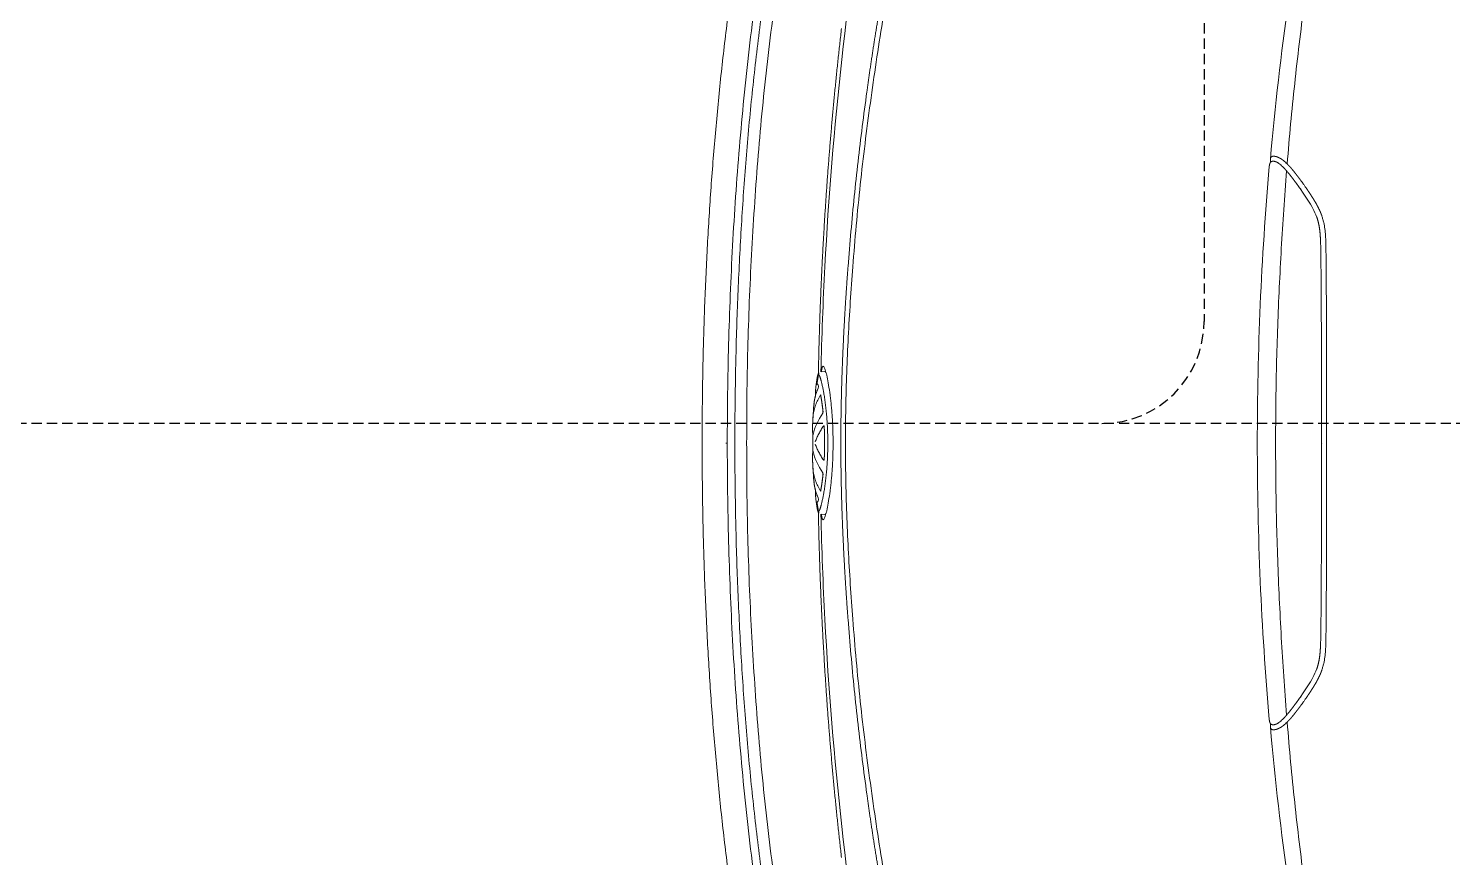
# Model space of a CAD drawing. Extents: x -1439 to 34962, y -872 to 8330.
# Drawn here: x 18584.5 to 18689.1, y 2952 to 3013 of the extents above; entities that cross this region are included whole.
import ezdxf

# ---------------------------------------------------------------- set-up
doc = ezdxf.new("R2010")
doc.units = 0
doc.linetypes.add('HIDDEN', pattern=[0.375, 0.25, -0.125])
doc.layers.get('0').update_dxf_attribs({"color": 9, "lineweight": 9})
doc.layers.add('04', color=9, linetype='Continuous', lineweight=9)
doc.layers.add('E-KABLO', color=7, linetype='Continuous', lineweight=30)

# ---------------------------------------------------------------- blocks, each defined once
blk = doc.blocks.new('p-araba-polo')
at = {"extrusion": (0, 0, -1)}
for p, q in [((3.7907, 0.2576), (3.7909, 0.2576)), ((3.8046, 0.1298), (3.8047, 0.1298)), ((3.8047, 0.1296), (3.8047, 0.1296)), ((3.825, 0.0542), (3.825, 0.0542)), ((3.8275, 0.0524), (3.825, 0.0525)), ((3.834, 0.016), (3.834, 0.0157)), ((3.8341, 0.014), (3.8341, 0.0138)), ((3.8337, 0.0063), (3.8337, 0.0061)), ((3.897, 0), (3.8978, 0)), ((3.4596, 0), (3.4596, 0))]:
    blk.add_line(p, q, dxfattribs=at)
for p, q in [((3.4596, 0), (3.4596, 0)), ((3.897, 0), (3.8978, 0)), ((3.8337, -0.0063), (3.8337, -0.0061)), ((3.834, -0.016), (3.834, -0.0157)), ((3.8341, -0.014), (3.8341, -0.0138)), ((3.8275, -0.0524), (3.825, -0.0525)), ((3.825, -0.0542), (3.825, -0.0542)), ((3.8046, -0.1298), (3.8047, -0.1298)), ((3.8047, -0.1296), (3.8047, -0.1296)), ((3.7907, -0.2576), (3.7909, -0.2576))]:
    blk.add_line(p, q)
for points, degree, knots in [([(3.8968, 0), (3.8968, 0.0121), (3.8967, 0.0363), (3.8959, 0.0725), (3.8947, 0.1088), (3.893, 0.145), (3.8908, 0.1812), (3.888, 0.2174), (3.8847, 0.2535), (3.8808, 0.2896), (3.8764, 0.3256), (3.8712, 0.3615), (3.8654, 0.3973), (3.8588, 0.4329), (3.8515, 0.4685), (3.8433, 0.5038), (3.8341, 0.5389), (3.824, 0.5737), (3.8128, 0.6082), (3.8043, 0.6309), (3.8001, 0.6422)], 3, [0, 0, 0, 0, 0.055558, 0.111113, 0.166668, 0.222224, 0.277781, 0.333337, 0.388894, 0.44445, 0.500005, 0.55556, 0.611116, 0.666671, 0.722227, 0.777783, 0.833339, 0.888892, 0.944445, 1, 1, 1, 1]), ([(3.8174, 0.6444), (3.8199, 0.638), (3.8249, 0.6251), (3.8318, 0.6056), (3.8384, 0.5859), (3.8446, 0.566), (3.8505, 0.5459), (3.856, 0.5257), (3.8613, 0.5053), (3.8662, 0.4849), (3.8708, 0.4643), (3.8752, 0.4436), (3.8792, 0.4228), (3.883, 0.4019), (3.8866, 0.3809), (3.8899, 0.3599), (3.893, 0.3389), (3.8958, 0.3178), (3.8985, 0.2966), (3.9009, 0.2755), (3.9031, 0.2543), (3.9051, 0.2331), (3.9069, 0.2119), (3.9086, 0.1907), (3.91, 0.1695), (3.9113, 0.1483), (3.9123, 0.1271), (3.9133, 0.1059), (3.914, 0.0847), (3.9146, 0.0635), (3.915, 0.0423), (3.9152, 0.0212), (3.9153, 0.0071), (3.9153, 0)], 3, [0, 0, 0, 0, 0.031503, 0.063111, 0.094824, 0.126637, 0.158547, 0.190546, 0.222628, 0.254786, 0.287011, 0.319297, 0.351636, 0.384021, 0.416445, 0.448899, 0.481372, 0.513858, 0.546357, 0.578861, 0.611362, 0.643854, 0.676332, 0.708795, 0.741239, 0.773662, 0.806063, 0.838441, 0.870794, 0.903125, 0.935433, 0.967723, 1, 1, 1, 1]), ([(3.7299, 0.546), (3.7326, 0.5363), (3.7381, 0.5169), (3.7456, 0.4877), (3.7529, 0.4583), (3.7597, 0.4288), (3.7661, 0.3992), (3.7721, 0.3696), (3.7777, 0.3398), (3.7828, 0.31), (3.7875, 0.2801), (3.7918, 0.2501), (3.7957, 0.2201), (3.7992, 0.19), (3.8022, 0.1598), (3.8038, 0.1397), (3.8047, 0.1296)], 3, [0, 0, 0, 0, 0.071461, 0.142913, 0.214376, 0.285822, 0.357282, 0.428734, 0.500167, 0.571583, 0.64299, 0.714393, 0.785796, 0.857198, 0.928599, 1, 1, 1, 1]), ([(3.7771, 0.5097), (3.7824, 0.4843), (3.7966, 0.4088), (3.8141, 0.2823), (3.8225, 0.1806), (3.8251, 0.1297)], 3, [0, 0, 0, 0, 0.20268, 0.601651, 1, 1, 1, 1]), ([(3.4856, 0.2052), (3.4847, 0.215), (3.4831, 0.2347), (3.4791, 0.2738), (3.4733, 0.3227), (3.4669, 0.3666), (3.4619, 0.3959), (3.4593, 0.4106), (3.4566, 0.4254), (3.4546, 0.4353), (3.4536, 0.4402)], 3, [0, 0, 0, 0, 0.12452, 0.248713, 0.496885, 0.746467, 0.809383, 0.872586, 0.936113, 1, 1, 1, 1]), ([(3.8826, 0), (3.8825, 0.0115), (3.8825, 0.0346), (3.8818, 0.0692), (3.8807, 0.1038), (3.8791, 0.1384), (3.877, 0.1729), (3.8745, 0.2074), (3.8715, 0.2419), (3.8679, 0.2763), (3.8637, 0.3107), (3.859, 0.3441), (3.8539, 0.3766), (3.85, 0.3976), (3.8481, 0.4081)], 3, [0, 0, 0, 0, 0.084393, 0.168775, 0.253159, 0.337558, 0.421942, 0.506321, 0.590718, 0.675107, 0.759486, 0.843869, 0.92194, 1, 1, 1, 1]), ([(3.8565, 0.4099), (3.858, 0.4019), (3.861, 0.3861), (3.865, 0.3622), (3.8686, 0.3382), (3.8719, 0.3142), (3.8749, 0.2902), (3.8776, 0.2661), (3.8801, 0.242), (3.8823, 0.2178), (3.8842, 0.1937), (3.8859, 0.1695), (3.8873, 0.1453), (3.8885, 0.1211), (3.8895, 0.0969), (3.8903, 0.0727), (3.8908, 0.0485), (3.8912, 0.0242), (3.8912, 0.0081), (3.8912, 0)], 3, [0, 0, 0, 0, 0.058823, 0.117646, 0.17647, 0.235293, 0.294117, 0.35294, 0.411764, 0.470587, 0.529411, 0.588234, 0.647058, 0.705882, 0.764705, 0.823529, 0.882353, 0.941176, 1, 1, 1, 1]), ([(3.7943, 0.2582), (3.7954, 0.2497), (3.7977, 0.2326), (3.8008, 0.2069), (3.8036, 0.1812), (3.806, 0.1555), (3.8074, 0.1383), (3.8081, 0.1297)], 3, [0, 0, 0, 0, 0.200035, 0.400025, 0.600021, 0.8, 1, 1, 1, 1]), ([(3.4976, 0.2098), (3.4977, 0.2097), (3.4978, 0.2094), (3.4979, 0.2086), (3.4979, 0.208), (3.4979, 0.2075)], 3, [0, 0, 0, 0, 0.249881, 0.499707, 1, 1, 1, 1]), ([(3.488, 0.2075), (3.4876, 0.2071), (3.4868, 0.2064), (3.486, 0.2056), (3.4856, 0.2052)], 3, [0, 0, 0, 0, 0.499798, 1, 1, 1, 1]), ([(3.4873, 0.2015), (3.4868, 0.201), (3.4864, 0.2005), (3.486, 0.2), (3.486, 0.2)], 3, [0, 0, 0, 0, 0.98477, 1, 1, 1, 1]), ([(3.4941, 0), (3.494, 0.0095), (3.494, 0.0286), (3.4934, 0.0572), (3.4926, 0.0858), (3.4914, 0.1144), (3.4899, 0.143), (3.4881, 0.1715), (3.4867, 0.1905), (3.486, 0.2)], 3, [0, 0, 0, 0, 0.142857, 0.285713, 0.428571, 0.57143, 0.714285, 0.857141, 1, 1, 1, 1]), ([(3.486, 0.2), (3.486, 0.2), (3.486, 0.2), (3.486, 0.2), (3.486, 0.2), (3.486, 0.2), (3.486, 0.2), (3.486, 0.2), (3.486, 0.2), (3.486, 0.2)], 3, [0, 0, 0, 0, 0.339646, 0.501479, 0.627426, 1, 1, 1, 1, 1, 1, 1]), ([(3.4922, 0.2059), (3.4918, 0.2056), (3.4909, 0.205), (3.4896, 0.2039), (3.4884, 0.2027), (3.4876, 0.2019), (3.4873, 0.2015)], 3, [0, 0, 0, 0, 0.251991, 0.502315, 0.75048, 1, 1, 1, 1]), ([(3.4711, 0.1868), (3.4715, 0.1873), (3.4723, 0.1884), (3.4739, 0.1907), (3.475, 0.1923), (3.4758, 0.1934)], 3, [0, 0, 0, 0, 0.250034, 0.500022, 1, 1, 1, 1]), ([(3.4787, 0.1907), (3.4779, 0.1897), (3.4764, 0.1876), (3.4749, 0.1855), (3.4742, 0.1844)], 3, [0, 0, 0, 0, 0.499955, 1, 1, 1, 1]), ([(3.4742, 0.1844), (3.4729, 0.1824), (3.4703, 0.1785), (3.4665, 0.1725), (3.4647, 0.1682), (3.4638, 0.166)], 3, [0, 0, 0, 0, 0.334985, 0.668743, 1, 1, 1, 1]), ([(3.457, 0.139), (3.4571, 0.1403), (3.4571, 0.143), (3.4572, 0.1475), (3.4573, 0.1524), (3.4578, 0.1574), (3.4585, 0.1613), (3.4593, 0.1644), (3.4598, 0.166), (3.46, 0.1668)], 3, [0, 0, 0, 0, 0.137192, 0.28895, 0.489273, 0.658174, 0.826629, 0.913291, 1, 1, 1, 1]), ([(3.4608, 0.1389), (3.4607, 0.1273), (3.4605, 0.1042), (3.4604, 0.0694), (3.4604, 0.0347), (3.4604, 0.0116), (3.4604, 0)], 3, [0, 0, 0, 0, 0.250071, 0.500208, 0.75029, 1, 1, 1, 1]), ([(3.8047, 0.1296), (3.8053, 0.121), (3.8065, 0.1037), (3.808, 0.0779), (3.8091, 0.0519), (3.8099, 0.026), (3.81, 0.0087), (3.81, 0)], 3, [0, 0, 0, 0, 0.200002, 0.400004, 0.600006, 0.800004, 1, 1, 1, 1]), ([(3.8191, 0), (3.8191, 0.0016), (3.8191, 0.0048), (3.8193, 0.0095), (3.8194, 0.0142), (3.8197, 0.0187), (3.82, 0.0232), (3.8204, 0.0274), (3.8208, 0.0315), (3.8215, 0.0368), (3.8224, 0.0428), (3.8235, 0.0488), (3.8246, 0.0531), (3.8256, 0.0559), (3.8261, 0.0563), (3.8264, 0.0564)], 3, [0, 0, 0, 0, 0.053459, 0.106949, 0.160444, 0.213932, 0.267411, 0.320881, 0.374346, 0.427801, 0.542282, 0.656752, 0.771187, 0.885587, 1, 1, 1, 1]), ([(3.8264, 0.0564), (3.8265, 0.0564), (3.8268, 0.0563), (3.8271, 0.0557), (3.8273, 0.0547), (3.8275, 0.0535), (3.8276, 0.0527), (3.8277, 0.0524)], 3, [0, 0, 0, 0, 0.222511, 0.444984, 0.66744, 0.889893, 1, 1, 1, 1]), ([(3.8287, 0.0484), (3.8287, 0.0484), (3.8287, 0.0484), (3.8287, 0.0484), (3.8287, 0.0484), (3.8287, 0.0484), (3.8287, 0.0484), (3.8287, 0.0484), (3.8287, 0.0484), (3.8287, 0.0484), (3.8287, 0.0484), (3.8287, 0.0484), (3.8287, 0.0484)], 6, [0, 0, 0, 0, 0, 0, 0, 1, 1, 1, 1, 1, 1, 1, 1, 1, 1, 1, 1, 1]), ([(3.8287, 0.0484), (3.8287, 0.0484), (3.8287, 0.0484), (3.8287, 0.0484), (3.8287, 0.0484), (3.8287, 0.0484), (3.8287, 0.0484), (3.8287, 0.0484), (3.8287, 0.0484), (3.8287, 0.0484), (3.8287, 0.0484), (3.8287, 0.0484), (3.8287, 0.0484)], 6, [0, 0, 0, 0, 0, 0, 0, 1, 1, 1, 1, 1, 1, 1, 1, 1, 1, 1, 1, 1]), ([(3.8287, 0.0484), (3.8287, 0.0484), (3.8287, 0.0484), (3.8287, 0.0484), (3.8287, 0.0484), (3.8287, 0.0484), (3.8287, 0.0484), (3.8287, 0.0484), (3.8287, 0.0484), (3.8287, 0.0484), (3.8287, 0.0484), (3.8287, 0.0484), (3.8287, 0.0484)], 6, [0, 0, 0, 0, 0, 0, 0, 1, 1, 1, 1, 1, 1, 1, 1, 1, 1, 1, 1, 1]), ([(3.8287, 0.0484), (3.8287, 0.0484), (3.8287, 0.0484), (3.8287, 0.0484), (3.8287, 0.0484), (3.8287, 0.0484), (3.8287, 0.0484), (3.8287, 0.0484), (3.8287, 0.0484), (3.8287, 0.0484), (3.8287, 0.0484), (3.8287, 0.0484), (3.8287, 0.0484)], 6, [0, 0, 0, 0, 0, 0, 0, 1, 1, 1, 1, 1, 1, 1, 1, 1, 1, 1, 1, 1]), ([(3.8308, 0.0478), (3.8307, 0.048), (3.8306, 0.0487), (3.8305, 0.0495), (3.8302, 0.0502), (3.83, 0.0503), (3.8299, 0.0503)], 3, [0, 0, 0, 0, 0.124986, 0.416626, 0.708282, 1, 1, 1, 1]), ([(3.8299, 0.0503), (3.83, 0.0503), (3.8302, 0.0502), (3.8305, 0.0494), (3.8307, 0.0486), (3.8307, 0.0481), (3.8307, 0.0481)], 3, [0, 0, 0, 0, 0.324984, 0.649899, 0.974799, 1, 1, 1, 1]), ([(3.8299, 0.0422), (3.83, 0.0425), (3.8303, 0.043), (3.8306, 0.0435), (3.8308, 0.0436), (3.8309, 0.0436)], 3, [0, 0, 0, 0, 0.333368, 0.666619, 1, 1, 1, 1]), ([(3.8307, 0.0484), (3.8307, 0.0484), (3.8307, 0.0484), (3.8307, 0.0484), (3.8307, 0.0484), (3.8307, 0.0484), (3.8307, 0.0484)], 3, [0, 0, 0, 0, 1, 1, 1, 1, 1, 1, 1]), ([(3.8307, 0.0484), (3.8307, 0.0484), (3.8307, 0.0484), (3.8307, 0.0484), (3.8307, 0.0484), (3.8307, 0.0484), (3.8307, 0.0484)], 3, [0, 0, 0, 0, 1, 1, 1, 1, 1, 1, 1]), ([(3.8321, 0.0344), (3.8321, 0.035), (3.8321, 0.0364), (3.832, 0.0384), (3.8318, 0.0403), (3.8317, 0.0418), (3.8314, 0.0428), (3.8312, 0.0435), (3.831, 0.0436), (3.8309, 0.0436)], 3, [0, 0, 0, 0, 0.095639, 0.246362, 0.397085, 0.547809, 0.698525, 0.849236, 1, 1, 1, 1]), ([(3.8282, 0.0352), (3.8281, 0.0343), (3.8278, 0.0326), (3.8273, 0.0297), (3.8269, 0.0266), (3.8266, 0.0243), (3.8265, 0.0232)], 3, [0, 0, 0, 0, 0.250018, 0.499981, 0.749953, 1, 1, 1, 1]), ([(3.8265, 0.0232), (3.8266, 0.0243), (3.8269, 0.0266), (3.8273, 0.0297), (3.8278, 0.0326), (3.8281, 0.0343), (3.8282, 0.0352)], 3, [0, 0, 0, 0, 0.250047, 0.500019, 0.749982, 1, 1, 1, 1]), ([(3.8284, 0.0353), (3.8284, 0.0353), (3.8283, 0.0354), (3.8282, 0.0353), (3.8282, 0.0352)], 3, [0, 0, 0, 0, 0.499975, 1, 1, 1, 1]), ([(3.8282, 0.0352), (3.8282, 0.0353), (3.8283, 0.0354), (3.8284, 0.0353), (3.8284, 0.0353)], 3, [0, 0, 0, 0, 0.500025, 1, 1, 1, 1]), ([(3.833, 0.0242), (3.8326, 0.0255), (3.832, 0.0279), (3.8305, 0.0316), (3.8291, 0.0341), (3.8284, 0.0353)], 3, [0, 0, 0, 0, 0.333484, 0.666792, 1, 1, 1, 1]), ([(3.8284, 0.0353), (3.8291, 0.0341), (3.8305, 0.0316), (3.832, 0.0279), (3.8326, 0.0255), (3.833, 0.0242)], 3, [0, 0, 0, 0, 0.333208, 0.666516, 1, 1, 1, 1]), ([(3.8319, 0.0352), (3.8317, 0.0361), (3.8312, 0.0378), (3.8305, 0.0394), (3.8301, 0.0403)], 3, [0, 0, 0, 0, 0.500043, 1, 1, 1, 1]), ([(3.8265, 0.0232), (3.8265, 0.023), (3.8265, 0.0227), (3.8266, 0.0221), (3.8267, 0.0218), (3.8267, 0.0217)], 3, [0, 0, 0, 0, 0.33283, 0.66493, 1, 1, 1, 1]), ([(3.8267, 0.0217), (3.8267, 0.0218), (3.8266, 0.0221), (3.8265, 0.0227), (3.8265, 0.023), (3.8265, 0.0232)], 3, [0, 0, 0, 0, 0.33507, 0.66717, 1, 1, 1, 1]), ([(3.834, 0.0158), (3.834, 0.0172), (3.8339, 0.02), (3.8333, 0.0228), (3.833, 0.0242)], 3, [0, 0, 0, 0, 0.5, 1, 1, 1, 1]), ([(3.833, 0.0242), (3.8333, 0.0228), (3.8339, 0.02), (3.834, 0.0172), (3.834, 0.0158)], 3, [0, 0, 0, 0, 0.5, 1, 1, 1, 1]), ([(3.826, 0.0126), (3.8259, 0.0126), (3.8258, 0.0127), (3.8257, 0.0124), (3.8256, 0.0121), (3.8256, 0.0119)], 3, [0, 0, 0, 0, 0.339087, 0.670021, 1, 1, 1, 1]), ([(3.8256, 0.0119), (3.8256, 0.0121), (3.8257, 0.0124), (3.8258, 0.0127), (3.8259, 0.0126), (3.826, 0.0126)], 3, [0, 0, 0, 0, 0.329979, 0.660913, 1, 1, 1, 1]), ([(3.8322, 0.0009), (3.8318, 0.0019), (3.8311, 0.0038), (3.8296, 0.0068), (3.828, 0.0097), (3.8267, 0.0116), (3.826, 0.0126)], 3, [0, 0, 0, 0, 0.249999, 0.5, 0.75, 1, 1, 1, 1]), ([(3.826, 0.0126), (3.8267, 0.0116), (3.828, 0.0097), (3.8296, 0.0068), (3.8311, 0.0038), (3.8318, 0.0019), (3.8322, 0.0009)], 3, [0, 0, 0, 0, 0.25, 0.5, 0.750001, 1, 1, 1, 1]), ([(3.8341, 0.014), (3.8342, 0.0126), (3.8343, 0.01), (3.8341, 0.0074), (3.8339, 0.0061)], 3, [0, 0, 0, 0, 0.525068, 1, 1, 1, 1]), ([(3.834, 0.0158), (3.834, 0.0157), (3.834, 0.0155), (3.834, 0.0149), (3.8341, 0.0143), (3.8341, 0.0141), (3.8341, 0.014)], 3, [0, 0, 0, 0, 0.244155, 0.495076, 0.749761, 1, 1, 1, 1]), ([(3.4608, -0.1389), (3.4607, -0.1273), (3.4605, -0.1041), (3.4604, -0.0694), (3.4604, -0.0347), (3.4604, -0.0116), (3.4604, 0)], 3, [0, 0, 0, 0, 0.250071, 0.500208, 0.75029, 1, 1, 1, 1]), ([(3.4941, 0), (3.494, -0.0095), (3.494, -0.0286), (3.4934, -0.0572), (3.4926, -0.0858), (3.4914, -0.1144), (3.4899, -0.143), (3.4881, -0.1715), (3.4867, -0.1905), (3.486, -0.2)], 3, [0, 0, 0, 0, 0.142857, 0.285713, 0.428571, 0.57143, 0.714285, 0.857141, 1, 1, 1, 1]), ([(3.8968, 0), (3.8968, -0.0121), (3.8967, -0.0363), (3.8959, -0.0725), (3.8947, -0.1088), (3.893, -0.145), (3.8908, -0.1812), (3.888, -0.2174), (3.8847, -0.2535), (3.8808, -0.2896), (3.8764, -0.3256), (3.8712, -0.3615), (3.8654, -0.3973), (3.8588, -0.4329), (3.8515, -0.4685), (3.8433, -0.5038), (3.8341, -0.5389), (3.824, -0.5737), (3.8128, -0.6082), (3.8043, -0.6309), (3.8001, -0.6422)], 3, [0, 0, 0, 0, 0.055558, 0.111113, 0.166668, 0.222224, 0.277781, 0.333337, 0.388894, 0.44445, 0.500005, 0.55556, 0.611116, 0.666671, 0.722227, 0.777783, 0.833339, 0.888892, 0.944445, 1, 1, 1, 1]), ([(3.8047, -0.1296), (3.8053, -0.121), (3.8065, -0.1037), (3.808, -0.0779), (3.8091, -0.0519), (3.8099, -0.026), (3.81, -0.0087), (3.81, 0)], 3, [0, 0, 0, 0, 0.200002, 0.400004, 0.600006, 0.800004, 1, 1, 1, 1]), ([(3.8174, -0.6444), (3.8199, -0.638), (3.8249, -0.6251), (3.8318, -0.6056), (3.8384, -0.5859), (3.8446, -0.566), (3.8505, -0.5459), (3.856, -0.5257), (3.8613, -0.5053), (3.8662, -0.4849), (3.8708, -0.4643), (3.8752, -0.4435), (3.8792, -0.4228), (3.883, -0.4019), (3.8866, -0.3809), (3.8899, -0.3599), (3.893, -0.3389), (3.8958, -0.3178), (3.8985, -0.2966), (3.9009, -0.2755), (3.9031, -0.2543), (3.9051, -0.2331), (3.9069, -0.2119), (3.9086, -0.1907), (3.91, -0.1695), (3.9113, -0.1483), (3.9123, -0.1271), (3.9133, -0.1059), (3.914, -0.0847), (3.9146, -0.0635), (3.915, -0.0423), (3.9152, -0.0212), (3.9153, -0.007), (3.9153, 0)], 3, [0, 0, 0, 0, 0.031503, 0.063111, 0.094824, 0.126637, 0.158547, 0.190546, 0.222628, 0.254786, 0.287011, 0.319297, 0.351636, 0.384021, 0.416445, 0.448899, 0.481372, 0.513858, 0.546357, 0.578861, 0.611362, 0.643854, 0.676332, 0.708795, 0.741239, 0.773662, 0.806063, 0.838441, 0.870794, 0.903125, 0.935433, 0.967723, 1, 1, 1, 1]), ([(3.8191, 0), (3.8191, -0.0016), (3.8191, -0.0048), (3.8193, -0.0095), (3.8194, -0.0142), (3.8197, -0.0187), (3.82, -0.0232), (3.8204, -0.0274), (3.8208, -0.0315), (3.8215, -0.0368), (3.8224, -0.0428), (3.8235, -0.0488), (3.8246, -0.0531), (3.8256, -0.0559), (3.8261, -0.0563), (3.8264, -0.0564)], 3, [0, 0, 0, 0, 0.053459, 0.106949, 0.160444, 0.213932, 0.267411, 0.320881, 0.374346, 0.427801, 0.542282, 0.656752, 0.771187, 0.885587, 1, 1, 1, 1]), ([(3.8337, 0.0084), (3.8337, 0.0084), (3.8337, 0.0084), (3.8337, 0.0084), (3.8337, 0.0084), (3.8337, 0.0084), (3.8337, 0.0084)], 3, [0, 0, 0, 0, 1, 1, 1, 1.000001, 1.000001, 1.000001, 1.000001]), ([(3.8826, 0), (3.8825, -0.0115), (3.8825, -0.0346), (3.8818, -0.0692), (3.8807, -0.1038), (3.8791, -0.1384), (3.877, -0.1729), (3.8745, -0.2074), (3.8715, -0.2419), (3.8679, -0.2763), (3.8637, -0.3107), (3.859, -0.3441), (3.8539, -0.3766), (3.85, -0.3976), (3.8481, -0.4081)], 3, [0, 0, 0, 0, 0.084393, 0.168775, 0.253159, 0.337558, 0.421942, 0.506321, 0.590718, 0.675107, 0.759486, 0.843869, 0.92194, 1, 1, 1, 1]), ([(3.8565, -0.4099), (3.858, -0.4019), (3.861, -0.3861), (3.865, -0.3622), (3.8686, -0.3382), (3.8719, -0.3142), (3.8749, -0.2902), (3.8776, -0.2661), (3.8801, -0.242), (3.8823, -0.2178), (3.8842, -0.1937), (3.8859, -0.1695), (3.8873, -0.1453), (3.8885, -0.1211), (3.8895, -0.0969), (3.8903, -0.0727), (3.8908, -0.0485), (3.8912, -0.0242), (3.8912, -0.0081), (3.8912, 0)], 3, [0, 0, 0, 0, 0.058823, 0.117646, 0.17647, 0.235293, 0.294117, 0.35294, 0.411764, 0.470587, 0.529411, 0.588234, 0.647058, 0.705882, 0.764705, 0.823529, 0.882353, 0.941176, 1, 1, 1, 1]), ([(3.8322, -0.0009), (3.8318, -0.0019), (3.8311, -0.0038), (3.8296, -0.0068), (3.828, -0.0097), (3.8267, -0.0116), (3.826, -0.0126)], 3, [0, 0, 0, 0, 0.249999, 0.5, 0.75, 1, 1, 1, 1]), ([(3.826, -0.0126), (3.8267, -0.0116), (3.828, -0.0097), (3.8296, -0.0068), (3.8311, -0.0038), (3.8318, -0.0019), (3.8322, -0.0009)], 3, [0, 0, 0, 0, 0.25, 0.5, 0.750001, 1, 1, 1, 1]), ([(3.8337, -0.0084), (3.8337, -0.0084), (3.8337, -0.0084), (3.8337, -0.0084), (3.8337, -0.0084), (3.8337, -0.0084), (3.8337, -0.0084)], 3, [0, 0, 0, 0, 1, 1, 1, 1.000001, 1.000001, 1.000001, 1.000001]), ([(3.8341, -0.014), (3.8342, -0.0126), (3.8343, -0.01), (3.8341, -0.0074), (3.8339, -0.0061)], 3, [0, 0, 0, 0, 0.525068, 1, 1, 1, 1]), ([(3.826, -0.0126), (3.8259, -0.0126), (3.8258, -0.0127), (3.8257, -0.0124), (3.8256, -0.0121), (3.8256, -0.0119)], 3, [0, 0, 0, 0, 0.339087, 0.670021, 1, 1, 1, 1]), ([(3.8256, -0.0119), (3.8256, -0.0121), (3.8257, -0.0124), (3.8258, -0.0127), (3.8259, -0.0126), (3.826, -0.0126)], 3, [0, 0, 0, 0, 0.329979, 0.660913, 1, 1, 1, 1]), ([(3.834, -0.0158), (3.834, -0.0172), (3.8339, -0.02), (3.8333, -0.0228), (3.833, -0.0242)], 3, [0, 0, 0, 0, 0.5, 1, 1, 1, 1]), ([(3.833, -0.0242), (3.8333, -0.0228), (3.8339, -0.02), (3.834, -0.0172), (3.834, -0.0158)], 3, [0, 0, 0, 0, 0.5, 1, 1, 1, 1]), ([(3.834, -0.0158), (3.834, -0.0157), (3.834, -0.0155), (3.834, -0.0149), (3.8341, -0.0143), (3.8341, -0.0141), (3.8341, -0.014)], 3, [0, 0, 0, 0, 0.244155, 0.495076, 0.749761, 1, 1, 1, 1]), ([(3.8265, -0.0232), (3.8265, -0.023), (3.8265, -0.0227), (3.8266, -0.0221), (3.8267, -0.0218), (3.8267, -0.0217)], 3, [0, 0, 0, 0, 0.33283, 0.66493, 1, 1, 1, 1]), ([(3.8267, -0.0217), (3.8267, -0.0218), (3.8266, -0.0221), (3.8265, -0.0227), (3.8265, -0.023), (3.8265, -0.0232)], 3, [0, 0, 0, 0, 0.33507, 0.66717, 1, 1, 1, 1]), ([(3.8282, -0.0352), (3.8281, -0.0343), (3.8278, -0.0326), (3.8273, -0.0297), (3.8269, -0.0266), (3.8266, -0.0243), (3.8265, -0.0232)], 3, [0, 0, 0, 0, 0.250018, 0.499981, 0.749953, 1, 1, 1, 1]), ([(3.8265, -0.0232), (3.8266, -0.0243), (3.8269, -0.0266), (3.8273, -0.0297), (3.8278, -0.0326), (3.8281, -0.0343), (3.8282, -0.0352)], 3, [0, 0, 0, 0, 0.250047, 0.500019, 0.749982, 1, 1, 1, 1]), ([(3.833, -0.0242), (3.8326, -0.0255), (3.832, -0.0279), (3.8305, -0.0316), (3.8291, -0.0341), (3.8284, -0.0353)], 3, [0, 0, 0, 0, 0.333484, 0.666792, 1, 1, 1, 1]), ([(3.8284, -0.0353), (3.8291, -0.0341), (3.8305, -0.0316), (3.832, -0.0279), (3.8326, -0.0255), (3.833, -0.0242)], 3, [0, 0, 0, 0, 0.333208, 0.666516, 1, 1, 1, 1]), ([(3.8284, -0.0353), (3.8284, -0.0353), (3.8283, -0.0354), (3.8282, -0.0353), (3.8282, -0.0352)], 3, [0, 0, 0, 0, 0.499975, 1, 1, 1, 1]), ([(3.8282, -0.0352), (3.8282, -0.0353), (3.8283, -0.0354), (3.8284, -0.0353), (3.8284, -0.0353)], 3, [0, 0, 0, 0, 0.500025, 1, 1, 1, 1]), ([(3.8319, -0.0352), (3.8317, -0.0361), (3.8312, -0.0378), (3.8305, -0.0394), (3.8301, -0.0403)], 3, [0, 0, 0, 0, 0.500043, 1, 1, 1, 1]), ([(3.8321, -0.0344), (3.8321, -0.035), (3.8321, -0.0364), (3.832, -0.0384), (3.8318, -0.0403), (3.8317, -0.0418), (3.8314, -0.0428), (3.8312, -0.0435), (3.831, -0.0436), (3.8309, -0.0436)], 3, [0, 0, 0, 0, 0.095639, 0.246362, 0.397085, 0.547809, 0.698525, 0.849236, 1, 1, 1, 1]), ([(3.8287, -0.0484), (3.8287, -0.0484), (3.8287, -0.0484), (3.8287, -0.0484), (3.8287, -0.0484), (3.8287, -0.0484), (3.8287, -0.0484), (3.8287, -0.0484), (3.8287, -0.0484), (3.8287, -0.0484), (3.8287, -0.0484), (3.8287, -0.0484), (3.8287, -0.0484)], 6, [0, 0, 0, 0, 0, 0, 0, 1, 1, 1, 1, 1, 1, 1, 1, 1, 1, 1, 1, 1]), ([(3.8287, -0.0484), (3.8287, -0.0484), (3.8287, -0.0484), (3.8287, -0.0484), (3.8287, -0.0484), (3.8287, -0.0484), (3.8287, -0.0484), (3.8287, -0.0484), (3.8287, -0.0484), (3.8287, -0.0484), (3.8287, -0.0484), (3.8287, -0.0484), (3.8287, -0.0484)], 6, [0, 0, 0, 0, 0, 0, 0, 1, 1, 1, 1, 1, 1, 1, 1, 1, 1, 1, 1, 1]), ([(3.8287, -0.0484), (3.8287, -0.0484), (3.8287, -0.0484), (3.8287, -0.0484), (3.8287, -0.0484), (3.8287, -0.0484), (3.8287, -0.0484), (3.8287, -0.0484), (3.8287, -0.0484), (3.8287, -0.0484), (3.8287, -0.0484), (3.8287, -0.0484), (3.8287, -0.0484)], 6, [0, 0, 0, 0, 0, 0, 0, 1, 1, 1, 1, 1, 1, 1, 1, 1, 1, 1, 1, 1]), ([(3.8287, -0.0484), (3.8287, -0.0484), (3.8287, -0.0484), (3.8287, -0.0484), (3.8287, -0.0484), (3.8287, -0.0484), (3.8287, -0.0484), (3.8287, -0.0484), (3.8287, -0.0484), (3.8287, -0.0484), (3.8287, -0.0484), (3.8287, -0.0484), (3.8287, -0.0484)], 6, [0, 0, 0, 0, 0, 0, 0, 1, 1, 1, 1, 1, 1, 1, 1, 1, 1, 1, 1, 1]), ([(3.8299, -0.0422), (3.83, -0.0425), (3.8303, -0.043), (3.8306, -0.0435), (3.8308, -0.0436), (3.8309, -0.0436)], 3, [0, 0, 0, 0, 0.333368, 0.666619, 1, 1, 1, 1]), ([(3.8308, -0.0478), (3.8307, -0.048), (3.8306, -0.0487), (3.8305, -0.0495), (3.8302, -0.0502), (3.83, -0.0503), (3.8299, -0.0503)], 3, [0, 0, 0, 0, 0.124986, 0.416626, 0.708282, 1, 1, 1, 1]), ([(3.8299, -0.0503), (3.83, -0.0503), (3.8302, -0.0502), (3.8305, -0.0494), (3.8307, -0.0486), (3.8307, -0.0481), (3.8307, -0.0481)], 3, [0, 0, 0, 0, 0.324984, 0.649899, 0.974799, 1, 1, 1, 1]), ([(3.8307, -0.0484), (3.8307, -0.0484), (3.8307, -0.0484), (3.8307, -0.0484), (3.8307, -0.0484), (3.8307, -0.0484), (3.8307, -0.0484)], 3, [0, 0, 0, 0, 1, 1, 1, 1, 1, 1, 1]), ([(3.8307, -0.0484), (3.8307, -0.0484), (3.8307, -0.0484), (3.8307, -0.0484), (3.8307, -0.0484), (3.8307, -0.0484), (3.8307, -0.0484)], 3, [0, 0, 0, 0, 1, 1, 1, 1, 1, 1, 1]), ([(3.8264, -0.0564), (3.8265, -0.0564), (3.8268, -0.0563), (3.8271, -0.0557), (3.8273, -0.0547), (3.8275, -0.0535), (3.8276, -0.0527), (3.8277, -0.0524)], 3, [0, 0, 0, 0, 0.222511, 0.444984, 0.66744, 0.889893, 1, 1, 1, 1]), ([(3.7299, -0.546), (3.7326, -0.5363), (3.7381, -0.5169), (3.7456, -0.4876), (3.7529, -0.4583), (3.7597, -0.4288), (3.7661, -0.3992), (3.7721, -0.3696), (3.7777, -0.3398), (3.7828, -0.31), (3.7875, -0.2801), (3.7918, -0.2501), (3.7957, -0.2201), (3.7992, -0.19), (3.8022, -0.1598), (3.8038, -0.1397), (3.8047, -0.1296)], 3, [0, 0, 0, 0, 0.071461, 0.142913, 0.214376, 0.285822, 0.357282, 0.428734, 0.500167, 0.571583, 0.64299, 0.714393, 0.785796, 0.857198, 0.928599, 1, 1, 1, 1]), ([(3.7771, -0.5097), (3.7824, -0.4843), (3.7966, -0.4088), (3.8141, -0.2823), (3.8225, -0.1806), (3.8251, -0.1297)], 3, [0, 0, 0, 0, 0.20268, 0.601651, 1, 1, 1, 1]), ([(3.7943, -0.2582), (3.7954, -0.2497), (3.7977, -0.2326), (3.8008, -0.2069), (3.8036, -0.1812), (3.806, -0.1555), (3.8074, -0.1383), (3.8081, -0.1297)], 3, [0, 0, 0, 0, 0.200035, 0.400025, 0.600021, 0.8, 1, 1, 1, 1]), ([(3.457, -0.139), (3.4571, -0.1403), (3.4571, -0.143), (3.4572, -0.1475), (3.4573, -0.1524), (3.4578, -0.1574), (3.4585, -0.1613), (3.4593, -0.1644), (3.4598, -0.166), (3.46, -0.1667)], 3, [0, 0, 0, 0, 0.137192, 0.28895, 0.489273, 0.658174, 0.826629, 0.913291, 1, 1, 1, 1]), ([(3.4742, -0.1844), (3.4729, -0.1824), (3.4703, -0.1785), (3.4665, -0.1725), (3.4647, -0.1682), (3.4638, -0.166)], 3, [0, 0, 0, 0, 0.334985, 0.668743, 1, 1, 1, 1]), ([(3.4711, -0.1868), (3.4715, -0.1873), (3.4723, -0.1884), (3.4739, -0.1907), (3.475, -0.1923), (3.4758, -0.1934)], 3, [0, 0, 0, 0, 0.250034, 0.500022, 1, 1, 1, 1]), ([(3.4787, -0.1907), (3.4779, -0.1897), (3.4764, -0.1876), (3.4749, -0.1855), (3.4742, -0.1844)], 3, [0, 0, 0, 0, 0.499955, 1, 1, 1, 1]), ([(3.4856, -0.2052), (3.4847, -0.215), (3.4831, -0.2347), (3.4791, -0.2738), (3.4733, -0.3227), (3.4669, -0.3666), (3.4619, -0.3959), (3.4593, -0.4106), (3.4566, -0.4254), (3.4546, -0.4353), (3.4536, -0.4402)], 3, [0, 0, 0, 0, 0.12452, 0.248713, 0.496885, 0.746467, 0.809383, 0.872586, 0.936113, 1, 1, 1, 1]), ([(3.488, -0.2075), (3.4876, -0.2071), (3.4868, -0.2064), (3.486, -0.2056), (3.4856, -0.2052)], 3, [0, 0, 0, 0, 0.499798, 1, 1, 1, 1]), ([(3.4873, -0.2015), (3.4868, -0.201), (3.4864, -0.2005), (3.486, -0.2), (3.486, -0.2)], 3, [0, 0, 0, 0, 0.98477, 1, 1, 1, 1]), ([(3.486, -0.2), (3.486, -0.2), (3.486, -0.2), (3.486, -0.2), (3.486, -0.2), (3.486, -0.2), (3.486, -0.2), (3.486, -0.2), (3.486, -0.2), (3.486, -0.2)], 3, [0, 0, 0, 0, 0.339646, 0.501479, 0.627426, 1, 1, 1, 1, 1, 1, 1]), ([(3.4922, -0.2059), (3.4918, -0.2056), (3.4909, -0.205), (3.4896, -0.2039), (3.4884, -0.2027), (3.4876, -0.2019), (3.4873, -0.2015)], 3, [0, 0, 0, 0, 0.251991, 0.502315, 0.75048, 1, 1, 1, 1]), ([(3.4976, -0.2098), (3.4977, -0.2097), (3.4978, -0.2094), (3.4979, -0.2086), (3.4979, -0.208), (3.4979, -0.2075)], 3, [0, 0, 0, 0, 0.249881, 0.499707, 1, 1, 1, 1])]:
    blk.add_open_spline(points, degree=degree, knots=knots)
for points, degree in [([(3.4638, 0.4393), (3.4806, 0.3636), (3.491, 0.2862), (3.4979, 0.2087)], 3), ([(3.7943, 0.2582), (3.7903, 0.2871), (3.7858, 0.3159), (3.7808, 0.3446), (3.7753, 0.3732), (3.7693, 0.4017)], 5), ([(3.8299, 0.051), (3.8291, 0.0934), (3.8275, 0.1358), (3.825, 0.1781), (3.8218, 0.2204), (3.8178, 0.2626), (3.8129, 0.3048)], 6), ([(3.4938, 0.2106), (3.4927, 0.2103), (3.4916, 0.2099), (3.4906, 0.2093), (3.4897, 0.2087), (3.4888, 0.2081), (3.488, 0.2075)], 6), ([(3.4963, 0.2108), (3.496, 0.2108), (3.4956, 0.2109), (3.4952, 0.2109), (3.4947, 0.2108), (3.4943, 0.2107), (3.4938, 0.2106)], 6), ([(3.4976, 0.2098), (3.4975, 0.2101), (3.4973, 0.2103), (3.4971, 0.2104), (3.4969, 0.2106), (3.4966, 0.2107), (3.4963, 0.2108)], 6), ([(3.4979, 0.2087), (3.4979, 0.2089), (3.4978, 0.2092), (3.4978, 0.2094), (3.4977, 0.2096), (3.4976, 0.2098)], 5), ([(3.4787, 0.1907), (3.4801, 0.1926), (3.4815, 0.1945), (3.4829, 0.1964), (3.4844, 0.1983), (3.486, 0.2)], 5), ([(3.484, 0.2036), (3.4831, 0.2026), (3.4822, 0.2016), (3.4814, 0.2006), (3.4806, 0.1996), (3.4798, 0.1986)], 5), ([(3.4852, 0.2048), (3.4849, 0.2046), (3.4847, 0.2043), (3.4845, 0.2041), (3.4842, 0.2038), (3.484, 0.2036)], 5), ([(3.4856, 0.2052), (3.4854, 0.2051), (3.4853, 0.2049), (3.4852, 0.2048)], 3), ([(3.486, 0.2), (3.4862, 0.2003), (3.4865, 0.2006), (3.4867, 0.2009), (3.487, 0.2012), (3.4873, 0.2015)], 5), ([(3.4873, 0.2015), (3.488, 0.2023), (3.4888, 0.2031), (3.4896, 0.2039), (3.4905, 0.2047), (3.4913, 0.2053), (3.4922, 0.2059)], 6), ([(3.4922, 0.2059), (3.4931, 0.2065), (3.494, 0.2069), (3.4949, 0.2072), (3.4958, 0.2073), (3.4965, 0.2072), (3.4971, 0.2069)], 6), ([(3.4971, 0.2069), (3.4978, 0.2065), (3.4982, 0.2059), (3.4985, 0.2053), (3.4986, 0.2045), (3.4987, 0.2036), (3.4988, 0.2026)], 6), ([(3.4979, 0.2087), (3.4979, 0.208), (3.4979, 0.2073), (3.4979, 0.2065)], 3), ([(3.4979, 0.2075), (3.4979, 0.2077), (3.4979, 0.208), (3.4979, 0.2082), (3.4979, 0.2085), (3.4979, 0.2087)], 5), ([(3.4987, 0.2034), (3.5046, 0.1358), (3.5075, 0.0679), (3.5075, 0)], 3), ([(3.4758, 0.1934), (3.4754, 0.1927), (3.4749, 0.1921), (3.4744, 0.1914), (3.4739, 0.1908), (3.4735, 0.1901)], 5), ([(3.4742, 0.1844), (3.4751, 0.1857), (3.476, 0.1869), (3.4769, 0.1882), (3.4778, 0.1895), (3.4787, 0.1907)], 5), ([(3.4778, 0.196), (3.4774, 0.1955), (3.477, 0.195), (3.4766, 0.1944), (3.4762, 0.1939), (3.4758, 0.1934)], 5), ([(3.4798, 0.1986), (3.4794, 0.198), (3.479, 0.1975), (3.4786, 0.197), (3.4782, 0.1965), (3.4778, 0.196)], 5), ([(3.4711, 0.1868), (3.4701, 0.1852), (3.469, 0.1837), (3.468, 0.1821), (3.467, 0.1805), (3.466, 0.1789), (3.465, 0.1773)], 6), ([(3.4623, 0.1722), (3.4618, 0.1713), (3.4614, 0.1704), (3.461, 0.1695), (3.4607, 0.1686), (3.4603, 0.1677), (3.46, 0.1668)], 6), ([(3.465, 0.1773), (3.4645, 0.1765), (3.4641, 0.1756), (3.4636, 0.1748), (3.4631, 0.174), (3.4627, 0.1731), (3.4623, 0.1722)], 6), ([(3.4608, 0.1389), (3.4609, 0.1435), (3.461, 0.1481), (3.4611, 0.1527), (3.4614, 0.1573), (3.4623, 0.1618), (3.4638, 0.166)], 6), ([(3.457, 0.139), (3.4568, 0.1158), (3.4567, 0.0926), (3.4566, 0.0695), (3.4566, 0.0463), (3.4566, 0.0232), (3.4566, 0)], 6), ([(3.8134, 0), (3.8134, 0.026), (3.8128, 0.052), (3.8116, 0.0779), (3.8101, 0.1038), (3.8081, 0.1297)], 5), ([(3.8251, 0.1297), (3.8265, 0.104), (3.8275, 0.0781), (3.828, 0.0523)], 3), ([(3.8243, 0.0517), (3.8244, 0.0519), (3.8245, 0.0522), (3.8247, 0.0523), (3.8248, 0.0524), (3.8249, 0.0525), (3.825, 0.0525)], 6), ([(3.8251, 0.0525), (3.8251, 0.0525), (3.8251, 0.0525), (3.8251, 0.0525), (3.8251, 0.0525), (3.8251, 0.0525), (3.825, 0.0525)], 6), ([(3.825, 0.0525), (3.825, 0.0525), (3.8251, 0.0525), (3.8251, 0.0525), (3.8251, 0.0525), (3.8251, 0.0525), (3.8251, 0.0525)], 6), ([(3.8276, 0.0524), (3.8276, 0.0524), (3.8276, 0.0524), (3.8275, 0.0524), (3.8275, 0.0524), (3.8275, 0.0524), (3.8275, 0.0524)], 6), ([(3.8275, 0.0524), (3.8275, 0.0524), (3.8275, 0.0524), (3.8275, 0.0524), (3.8276, 0.0524), (3.8276, 0.0524), (3.8276, 0.0524)], 6), ([(3.8275, 0.0524), (3.8275, 0.0524), (3.8275, 0.0524), (3.8276, 0.0524)], 3), ([(3.8276, 0.0524), (3.8275, 0.0524), (3.8275, 0.0524), (3.8275, 0.0524)], 3), ([(3.823, 0), (3.823, 0.0132), (3.8238, 0.0263), (3.8257, 0.0379), (3.8275, 0.0462), (3.8289, 0.0503), (3.8299, 0.0503)], 6), ([(3.8299, 0.0503), (3.8289, 0.0503), (3.8275, 0.0462), (3.8257, 0.0379), (3.8238, 0.0263), (3.823, 0.0132), (3.823, 0)], 6), ([(3.8292, 0.0516), (3.83, 0.0511), (3.8302, 0.0506), (3.8303, 0.05)], 3), ([(3.8299, 0.0419), (3.8298, 0.0418), (3.83, 0.0407), (3.8301, 0.0404)], 3), ([(3.8299, 0.0419), (3.8298, 0.0418), (3.83, 0.0407), (3.8301, 0.0404)], 3), ([(3.8299, 0.0503), (3.8301, 0.0503), (3.8303, 0.0501), (3.8304, 0.0498), (3.8306, 0.0492), (3.8307, 0.0484), (3.8308, 0.0475)], 6), ([(3.8308, 0.0475), (3.8307, 0.0484), (3.8306, 0.0492), (3.8304, 0.0498), (3.8303, 0.0501), (3.8301, 0.0503), (3.8299, 0.0503)], 6), ([(3.8309, 0.0436), (3.8307, 0.0447), (3.8306, 0.0459), (3.8304, 0.047), (3.8302, 0.0481), (3.83, 0.0492), (3.8299, 0.0503)], 6), ([(3.8299, 0.0503), (3.83, 0.0492), (3.8302, 0.0481), (3.8304, 0.047), (3.8306, 0.0459), (3.8307, 0.0447), (3.8309, 0.0436)], 6), ([(3.8299, 0.0422), (3.8301, 0.0426), (3.8302, 0.0429), (3.8304, 0.0432), (3.8305, 0.0434), (3.8306, 0.0435), (3.8308, 0.0436), (3.8309, 0.0436)], 7), ([(3.8303, 0.0498), (3.8303, 0.0498), (3.8303, 0.0498), (3.8303, 0.0498)], 3), ([(3.8303, 0.0498), (3.8303, 0.0498), (3.8303, 0.0498), (3.8303, 0.0498)], 3), ([(3.8307, 0.0483), (3.8311, 0.046), (3.8314, 0.0436), (3.8317, 0.0413)], 3), ([(3.8282, 0.0352), (3.828, 0.0338), (3.8277, 0.0323), (3.8274, 0.0306), (3.8272, 0.0289), (3.8269, 0.0271), (3.8267, 0.0252), (3.8265, 0.0232)], 7), ([(3.8282, 0.0352), (3.8282, 0.0353), (3.8283, 0.0353), (3.8283, 0.0354), (3.8283, 0.0354), (3.8284, 0.0354), (3.8284, 0.0353), (3.8284, 0.0353)], 7), ([(3.8284, 0.0353), (3.8284, 0.0353), (3.8284, 0.0354), (3.8283, 0.0354), (3.8283, 0.0354), (3.8283, 0.0353), (3.8282, 0.0353), (3.8282, 0.0352)], 7), ([(3.8318, 0.0355), (3.8318, 0.0355), (3.8319, 0.0354), (3.8319, 0.0354), (3.8319, 0.0353), (3.8319, 0.0353), (3.8319, 0.0353), (3.8319, 0.0352)], 7), ([(3.8332, 0.0283), (3.8331, 0.0293), (3.833, 0.0303), (3.8328, 0.0313), (3.8327, 0.0323), (3.8324, 0.0333), (3.8322, 0.0342), (3.8319, 0.0352)], 7), ([(3.8319, 0.0352), (3.8322, 0.0342), (3.8324, 0.0332), (3.8327, 0.0323), (3.8328, 0.0313), (3.833, 0.0303), (3.8331, 0.0293), (3.8332, 0.0283)], 7), ([(3.8266, 0.022), (3.8302, 0.0168), (3.8326, 0.0115), (3.8337, 0.0063)], 3), ([(3.8266, 0.022), (3.8302, 0.0168), (3.8326, 0.0115), (3.8337, 0.0063)], 3), ([(3.8331, 0.0288), (3.8335, 0.0251), (3.8337, 0.0214), (3.8339, 0.0177)], 3), ([(3.8331, 0.0288), (3.8335, 0.0251), (3.8337, 0.0214), (3.8339, 0.0177)], 3), ([(3.8256, 0.0119), (3.8255, 0.0103), (3.8255, 0.0086), (3.8254, 0.0069), (3.8254, 0.0052), (3.8253, 0.0034), (3.8253, 0.0017), (3.8253, 0)], 7), ([(3.826, 0.0126), (3.8259, 0.0127), (3.8259, 0.0127), (3.8258, 0.0127), (3.8257, 0.0125), (3.8257, 0.0124), (3.8256, 0.0122), (3.8256, 0.0119)], 7), ([(3.8256, 0.0119), (3.8256, 0.0122), (3.8257, 0.0124), (3.8257, 0.0125), (3.8258, 0.0127), (3.8259, 0.0127), (3.8259, 0.0127), (3.826, 0.0126)], 7), ([(3.457, -0.139), (3.4568, -0.1158), (3.4567, -0.0926), (3.4566, -0.0695), (3.4566, -0.0463), (3.4566, -0.0232), (3.4566, 0)], 6), ([(3.4987, -0.2034), (3.5046, -0.1358), (3.5075, -0.0679), (3.5075, 0)], 3), ([(3.8134, 0), (3.8134, -0.026), (3.8128, -0.052), (3.8116, -0.0779), (3.8101, -0.1038), (3.8081, -0.1297)], 5), ([(3.823, 0), (3.823, -0.0132), (3.8238, -0.0263), (3.8257, -0.0379), (3.8275, -0.0462), (3.8289, -0.0503), (3.8299, -0.0503)], 6), ([(3.8299, -0.0503), (3.8289, -0.0503), (3.8275, -0.0462), (3.8257, -0.0379), (3.8238, -0.0263), (3.823, -0.0132), (3.823, 0)], 6), ([(3.8256, -0.0119), (3.8255, -0.0103), (3.8255, -0.0086), (3.8254, -0.0069), (3.8254, -0.0052), (3.8253, -0.0034), (3.8253, -0.0017), (3.8253, 0)], 7), ([(3.8337, 0.0061), (3.8338, 0.0061), (3.8338, 0.0061), (3.8339, 0.0061), (3.8339, 0.0061), (3.8339, 0.0061), (3.8339, 0.0061), (3.8339, 0.0061)], 7), ([(3.8337, 0.0061), (3.8338, 0.0061), (3.8338, 0.0061), (3.8339, 0.0061), (3.8339, 0.0061), (3.8339, 0.0061), (3.8339, 0.0061), (3.8339, 0.0061)], 7), ([(3.8339, 0.0061), (3.8339, 0.0061), (3.8339, 0.0061), (3.8339, 0.0061), (3.8339, 0.0061), (3.8338, 0.0061), (3.8338, 0.0061), (3.8337, 0.0061)], 7), ([(3.8339, 0.0061), (3.8339, 0.0053), (3.834, 0.0044), (3.834, 0.0035), (3.834, 0.0026), (3.834, 0.0018), (3.834, 0.0009), (3.834, 0)], 7), ([(3.834, 0), (3.834, 0.0009), (3.834, 0.0018), (3.834, 0.0026), (3.834, 0.0035), (3.834, 0.0044), (3.8339, 0.0053), (3.8339, 0.0061)], 7), ([(3.8339, -0.0061), (3.8339, -0.0053), (3.834, -0.0044), (3.834, -0.0035), (3.834, -0.0026), (3.834, -0.0018), (3.834, -0.0009), (3.834, 0)], 7), ([(3.834, 0), (3.834, -0.0009), (3.834, -0.0018), (3.834, -0.0026), (3.834, -0.0035), (3.834, -0.0044), (3.8339, -0.0053), (3.8339, -0.0061)], 7), ([(3.8968, 0), (3.8969, 0), (3.897, 0), (3.8971, 0), (3.8971, 0), (3.897, 0), (3.8968, 0)], 6), ([(3.8968, 0), (3.8969, 0), (3.897, 0), (3.8971, 0), (3.8971, 0), (3.897, 0), (3.8968, 0)], 6), ([(3.9153, 0), (3.9153, 0), (3.9153, 0), (3.9154, 0), (3.9154, 0)], 4), ([(3.9153, 0), (3.9154, 0), (3.9154, 0), (3.9154, 0), (3.9154, 0), (3.9154, 0), (3.9154, 0)], 6), ([(3.9153, 0), (3.9153, 0), (3.9153, 0), (3.9154, 0), (3.9154, 0)], 4), ([(3.9153, 0), (3.9154, 0), (3.9154, 0), (3.9154, 0), (3.9154, 0), (3.9154, 0), (3.9154, 0)], 6), ([(3.8266, -0.022), (3.8302, -0.0168), (3.8326, -0.0115), (3.8337, -0.0063)], 3), ([(3.8266, -0.022), (3.8302, -0.0168), (3.8326, -0.0115), (3.8337, -0.0063)], 3), ([(3.8337, -0.0061), (3.8338, -0.0061), (3.8338, -0.0061), (3.8339, -0.0061), (3.8339, -0.0061), (3.8339, -0.0061), (3.8339, -0.0061), (3.8339, -0.0061)], 7), ([(3.8337, -0.0061), (3.8338, -0.0061), (3.8338, -0.0061), (3.8339, -0.0061), (3.8339, -0.0061), (3.8339, -0.0061), (3.8339, -0.0061), (3.8339, -0.0061)], 7), ([(3.8339, -0.0061), (3.8339, -0.0061), (3.8339, -0.0061), (3.8339, -0.0061), (3.8339, -0.0061), (3.8338, -0.0061), (3.8338, -0.0061), (3.8337, -0.0061)], 7), ([(3.826, -0.0126), (3.8259, -0.0127), (3.8259, -0.0127), (3.8258, -0.0127), (3.8257, -0.0125), (3.8257, -0.0124), (3.8256, -0.0122), (3.8256, -0.0119)], 7), ([(3.8256, -0.0119), (3.8256, -0.0122), (3.8257, -0.0124), (3.8257, -0.0125), (3.8258, -0.0127), (3.8259, -0.0127), (3.8259, -0.0127), (3.826, -0.0126)], 7), ([(3.8331, -0.0288), (3.8335, -0.0251), (3.8337, -0.0214), (3.8339, -0.0177)], 3), ([(3.8331, -0.0288), (3.8335, -0.0251), (3.8337, -0.0214), (3.8339, -0.0177)], 3), ([(3.8282, -0.0352), (3.828, -0.0338), (3.8277, -0.0323), (3.8274, -0.0306), (3.8272, -0.0289), (3.8269, -0.0271), (3.8267, -0.0252), (3.8265, -0.0232)], 7), ([(3.8332, -0.0283), (3.8331, -0.0293), (3.833, -0.0303), (3.8328, -0.0313), (3.8327, -0.0323), (3.8324, -0.0332), (3.8322, -0.0342), (3.8319, -0.0352)], 7), ([(3.8319, -0.0352), (3.8322, -0.0342), (3.8324, -0.0332), (3.8327, -0.0323), (3.8328, -0.0313), (3.833, -0.0303), (3.8331, -0.0293), (3.8332, -0.0283)], 7), ([(3.8282, -0.0352), (3.8282, -0.0353), (3.8283, -0.0353), (3.8283, -0.0354), (3.8283, -0.0354), (3.8284, -0.0354), (3.8284, -0.0353), (3.8284, -0.0353)], 7), ([(3.8284, -0.0353), (3.8284, -0.0353), (3.8284, -0.0354), (3.8283, -0.0354), (3.8283, -0.0354), (3.8283, -0.0353), (3.8282, -0.0353), (3.8282, -0.0352)], 7), ([(3.8299, -0.0419), (3.8298, -0.0418), (3.83, -0.0407), (3.8301, -0.0404)], 3), ([(3.8299, -0.0419), (3.8298, -0.0418), (3.83, -0.0407), (3.8301, -0.0404)], 3), ([(3.8307, -0.0483), (3.8311, -0.046), (3.8314, -0.0436), (3.8317, -0.0413)], 3), ([(3.8318, -0.0355), (3.8318, -0.0355), (3.8319, -0.0354), (3.8319, -0.0354), (3.8319, -0.0353), (3.8319, -0.0353), (3.8319, -0.0353), (3.8319, -0.0352)], 7), ([(3.8299, -0.051), (3.8291, -0.0934), (3.8275, -0.1358), (3.825, -0.1781), (3.8218, -0.2204), (3.8178, -0.2626), (3.8129, -0.3048)], 6), ([(3.8243, -0.0517), (3.8244, -0.0519), (3.8245, -0.0522), (3.8247, -0.0523), (3.8248, -0.0524), (3.8249, -0.0525), (3.825, -0.0525)], 6), ([(3.8292, -0.0516), (3.83, -0.0511), (3.8302, -0.0506), (3.8303, -0.05)], 3), ([(3.8299, -0.0422), (3.8301, -0.0426), (3.8302, -0.0429), (3.8304, -0.0432), (3.8305, -0.0434), (3.8306, -0.0435), (3.8308, -0.0436), (3.8309, -0.0436)], 7), ([(3.8309, -0.0436), (3.8307, -0.0447), (3.8306, -0.0459), (3.8304, -0.047), (3.8302, -0.0481), (3.83, -0.0492), (3.8299, -0.0503)], 6), ([(3.8299, -0.0503), (3.83, -0.0492), (3.8302, -0.0481), (3.8304, -0.047), (3.8306, -0.0459), (3.8307, -0.0447), (3.8309, -0.0436)], 6), ([(3.8299, -0.0503), (3.8301, -0.0503), (3.8303, -0.0501), (3.8304, -0.0497), (3.8306, -0.0492), (3.8307, -0.0484), (3.8308, -0.0475)], 6), ([(3.8308, -0.0475), (3.8307, -0.0484), (3.8306, -0.0492), (3.8304, -0.0497), (3.8303, -0.0501), (3.8301, -0.0503), (3.8299, -0.0503)], 6), ([(3.8303, -0.0498), (3.8303, -0.0498), (3.8303, -0.0498), (3.8303, -0.0498)], 3), ([(3.8303, -0.0498), (3.8303, -0.0498), (3.8303, -0.0498), (3.8303, -0.0498)], 3), ([(3.8251, -0.0525), (3.8251, -0.0525), (3.8251, -0.0525), (3.8251, -0.0525), (3.8251, -0.0525), (3.8251, -0.0525), (3.825, -0.0525)], 6), ([(3.825, -0.0525), (3.825, -0.0525), (3.8251, -0.0525), (3.8251, -0.0525), (3.8251, -0.0525), (3.8251, -0.0525), (3.8251, -0.0525)], 6), ([(3.8251, -0.1297), (3.8265, -0.104), (3.8275, -0.0781), (3.828, -0.0523)], 3), ([(3.8276, -0.0524), (3.8276, -0.0524), (3.8276, -0.0524), (3.8275, -0.0524), (3.8275, -0.0524), (3.8275, -0.0524), (3.8275, -0.0524)], 6), ([(3.8275, -0.0524), (3.8275, -0.0524), (3.8275, -0.0524), (3.8275, -0.0524), (3.8276, -0.0524), (3.8276, -0.0524), (3.8276, -0.0524)], 6), ([(3.8275, -0.0524), (3.8275, -0.0524), (3.8275, -0.0524), (3.8276, -0.0524)], 3), ([(3.8276, -0.0524), (3.8275, -0.0524), (3.8275, -0.0524), (3.8275, -0.0524)], 3), ([(3.4608, -0.1389), (3.4609, -0.1435), (3.461, -0.1481), (3.4611, -0.1527), (3.4614, -0.1573), (3.4623, -0.1618), (3.4638, -0.166)], 6), ([(3.4623, -0.1722), (3.4618, -0.1713), (3.4614, -0.1704), (3.461, -0.1695), (3.4607, -0.1686), (3.4603, -0.1677), (3.46, -0.1667)], 6), ([(3.465, -0.1773), (3.4645, -0.1765), (3.4641, -0.1756), (3.4636, -0.1748), (3.4631, -0.174), (3.4627, -0.1731), (3.4623, -0.1722)], 6), ([(3.4711, -0.1868), (3.4701, -0.1852), (3.469, -0.1837), (3.468, -0.1821), (3.467, -0.1805), (3.466, -0.1789), (3.465, -0.1773)], 6), ([(3.4742, -0.1844), (3.4751, -0.1857), (3.476, -0.1869), (3.4769, -0.1882), (3.4778, -0.1895), (3.4787, -0.1907)], 5), ([(3.4758, -0.1934), (3.4754, -0.1927), (3.4749, -0.1921), (3.4744, -0.1914), (3.4739, -0.1908), (3.4735, -0.1901)], 5), ([(3.4778, -0.196), (3.4774, -0.1955), (3.477, -0.195), (3.4766, -0.1944), (3.4762, -0.1939), (3.4758, -0.1934)], 5), ([(3.4798, -0.1986), (3.4794, -0.198), (3.479, -0.1975), (3.4786, -0.197), (3.4782, -0.1965), (3.4778, -0.196)], 5), ([(3.4787, -0.1907), (3.4801, -0.1926), (3.4815, -0.1945), (3.4829, -0.1964), (3.4844, -0.1983), (3.486, -0.2)], 5), ([(3.484, -0.2036), (3.4831, -0.2026), (3.4822, -0.2016), (3.4814, -0.2006), (3.4806, -0.1996), (3.4798, -0.1986)], 5), ([(3.4638, -0.4393), (3.4806, -0.3636), (3.491, -0.2862), (3.4979, -0.2087)], 3), ([(3.4852, -0.2048), (3.4849, -0.2046), (3.4847, -0.2043), (3.4845, -0.2041), (3.4842, -0.2038), (3.484, -0.2036)], 5), ([(3.4856, -0.2052), (3.4854, -0.2051), (3.4853, -0.2049), (3.4852, -0.2048)], 3), ([(3.486, -0.2), (3.4862, -0.2003), (3.4865, -0.2006), (3.4867, -0.2009), (3.487, -0.2012), (3.4873, -0.2015)], 5), ([(3.4873, -0.2015), (3.488, -0.2023), (3.4888, -0.2031), (3.4896, -0.2039), (3.4905, -0.2047), (3.4913, -0.2053), (3.4922, -0.2059)], 6), ([(3.4938, -0.2106), (3.4927, -0.2103), (3.4916, -0.2099), (3.4906, -0.2093), (3.4897, -0.2087), (3.4888, -0.2081), (3.488, -0.2075)], 6), ([(3.4922, -0.2059), (3.4931, -0.2065), (3.494, -0.2069), (3.4949, -0.2072), (3.4958, -0.2073), (3.4965, -0.2072), (3.4971, -0.2069)], 6), ([(3.4971, -0.2069), (3.4978, -0.2065), (3.4982, -0.2059), (3.4985, -0.2053), (3.4986, -0.2045), (3.4987, -0.2036), (3.4988, -0.2026)], 6), ([(3.4979, -0.2087), (3.4979, -0.2089), (3.4978, -0.2092), (3.4978, -0.2094), (3.4977, -0.2096), (3.4976, -0.2098)], 5), ([(3.4979, -0.2087), (3.4979, -0.208), (3.4979, -0.2073), (3.4979, -0.2065)], 3), ([(3.4979, -0.2075), (3.4979, -0.2077), (3.4979, -0.208), (3.4979, -0.2082), (3.4979, -0.2085), (3.4979, -0.2087)], 5), ([(3.4963, -0.2108), (3.496, -0.2108), (3.4956, -0.2109), (3.4952, -0.2109), (3.4947, -0.2108), (3.4943, -0.2107), (3.4938, -0.2106)], 6), ([(3.4976, -0.2098), (3.4975, -0.2101), (3.4973, -0.2103), (3.4971, -0.2104), (3.4969, -0.2106), (3.4966, -0.2107), (3.4963, -0.2108)], 6), ([(3.7943, -0.2582), (3.7903, -0.2871), (3.7858, -0.3159), (3.7808, -0.3446), (3.7753, -0.3732), (3.7693, -0.4017)], 5)]:
    blk.add_open_spline(points, degree=degree)

msp = doc.modelspace()

# ---------------------------------------------------------------- linework, layer by layer
at = {"layer": 'E-KABLO', "color": 6, "linetype": 'HIDDEN', "ltscale": 3}
for p, q in [((18670.84, 3390.23), (18670.84, 2991.43)), ((18918.47, 2983.93), (17382.59, 2983.93))]:
    msp.add_line(p, q, dxfattribs=at)
msp.add_arc((18663.34, 2991.43), 7.5, 270, 0, dxfattribs=at)

# ---------------------------------------------------------------- block references
at = {"layer": '04', "xscale": -100, "yscale": 100, "zscale": 100}
msp.add_blockref('p-araba-polo', (19025.5, 2982.5), dxfattribs=at)

doc.saveas('drawing.dxf')
